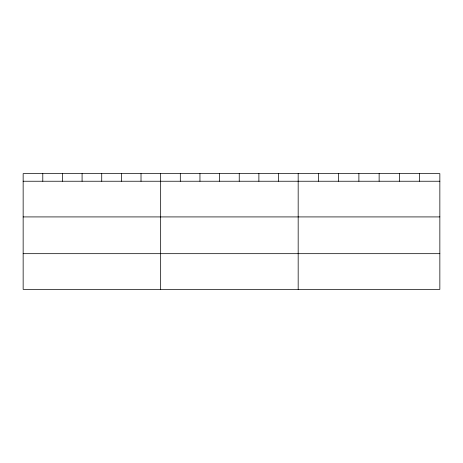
<?xml version="1.0" encoding="UTF-8"?>
<svg xmlns="http://www.w3.org/2000/svg" width="463" height="463" viewBox="0 0 463 463"><rect width="100%" height="100%" fill="white"/><g stroke="black" fill="none" stroke-linecap="round" stroke-linejoin="round"><path stroke-width="0.69" d="M439.85 216.921L439.85 173.642L23.15 173.642L23.15 289.358L439.85 289.358L439.85 216.921L23.15 216.921M23.15 181.236L439.85 181.236M23.15 253.678L439.85 253.678M419.611 173.642L419.611 181.236M399.372 173.642L399.372 181.236M379.133 173.642L379.133 181.236M358.889 173.642L358.889 181.236M338.65 173.642L338.65 181.236M318.411 173.642L318.411 181.236M298.172 173.642L298.172 289.358M278.529 173.642L278.529 181.236M258.881 173.642L258.881 181.236M239.238 173.642L239.238 181.236M219.595 173.642L219.595 181.236M199.952 173.642L199.952 181.236M180.304 173.642L180.304 181.236M160.661 173.642L160.661 289.358M141.018 173.642L141.018 181.236M121.37 173.642L121.37 181.236M101.727 173.642L101.727 181.236M82.084 173.642L82.084 181.236M62.441 173.642L62.441 181.236M42.793 173.642L42.793 181.236"/></g></svg>
